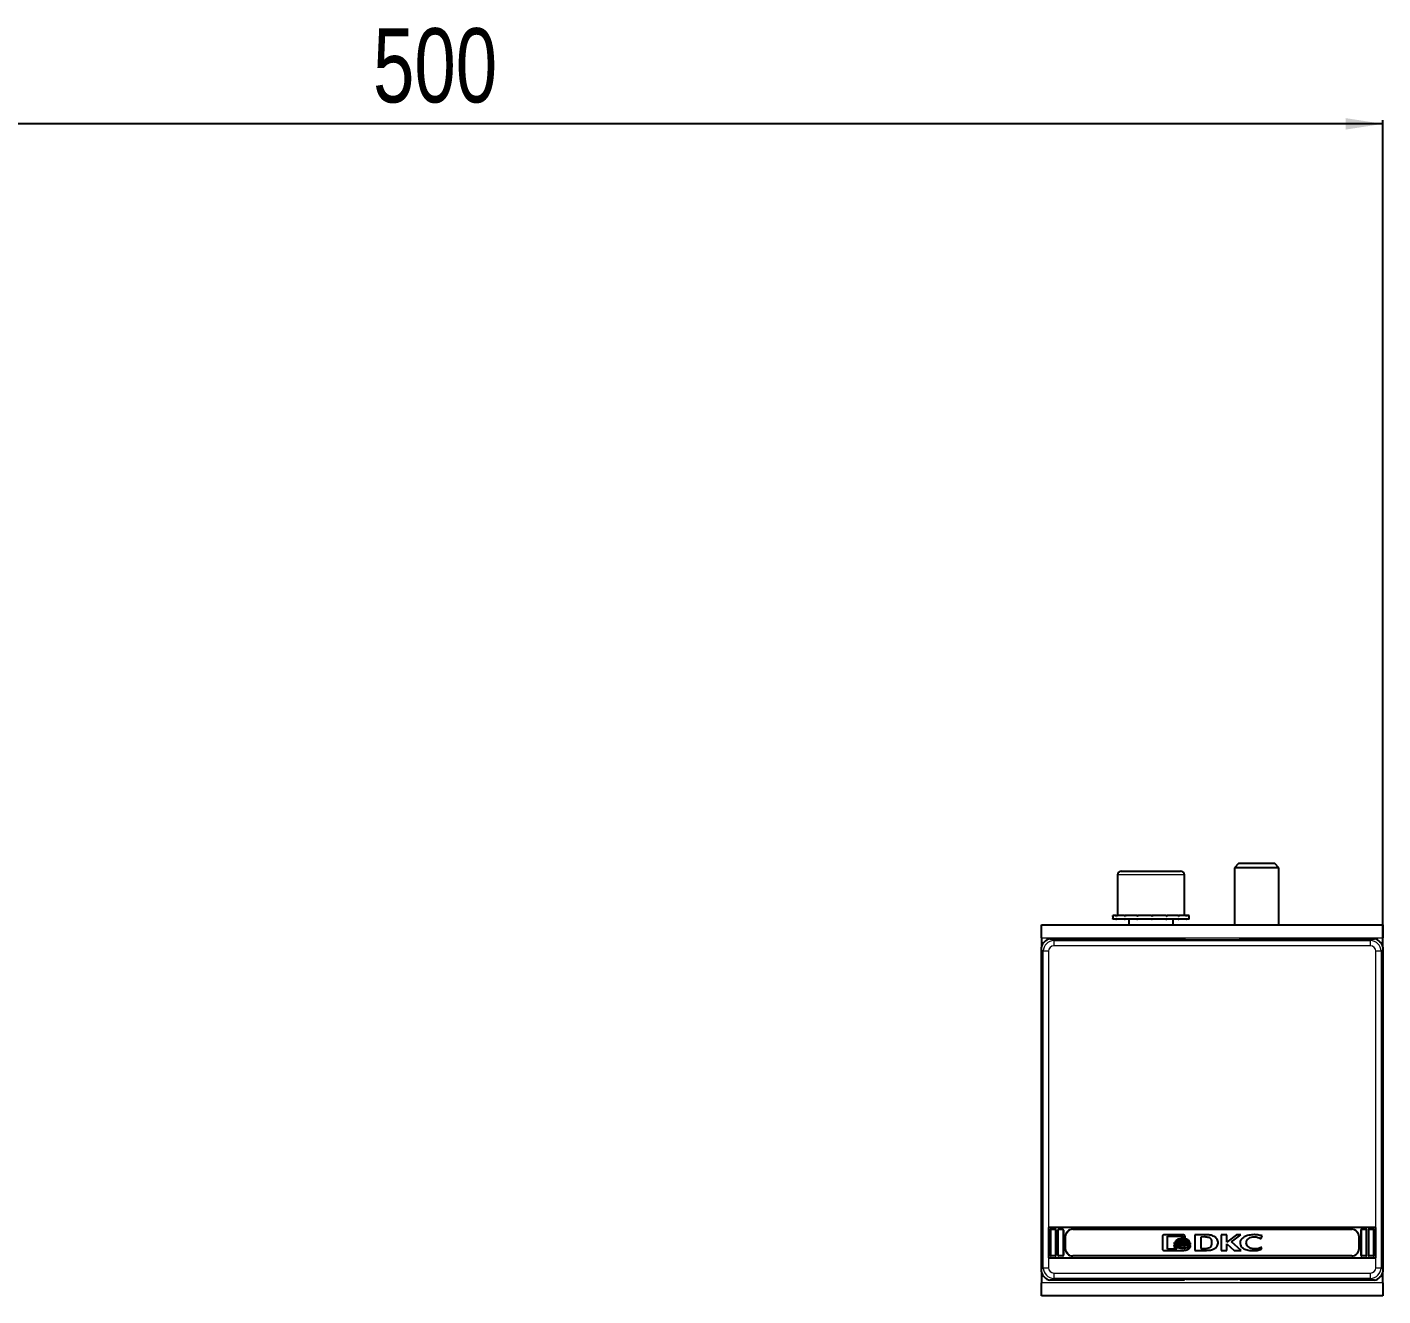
# Model space of a CAD drawing. Header units: millimetres. Extents: x -438 to 2519, y -570 to 591.
# Drawn here: x -68.8 to 296.6, y 194.9 to 536.9 of the extents above; entities that cross this region are included whole.
import ezdxf

# ---------------------------------------------------------------- set-up
doc = ezdxf.new("R2010")
doc.units = ezdxf.units.MM
doc.layers.add('FORMAT', color=7, linetype='Continuous')
doc.styles.add('SLDTEXTSTYLE0', font='TXT', dxfattribs={"width": 0.75})
doc.dimstyles.new('SLDDIMSTYLE0', dxfattribs={"dimtxt": 20, "dimasz": 10, "dimexe": 0, "dimexo": 0.0625, "dimgap": 5, "dimtad": 2, "dimdec": 1, "dimrnd": 1e-09, "dimzin": 12, "dimdsep": 46, "dimtxsty": 'SLDTEXTSTYLE0', "dimsah": 1, "dimcen": 0.09, "dimadec": 0, "dimazin": 3, "dimtfac": 1, "dimtofl": 0, "dimtmove": 0, "dimatfit": 3, "dimfxl": 0, "dimfrac": 2, "dimtolj": 1, "dimtzin": 12, "dimarcsym": 0})

# ---------------------------------------------------------------- blocks, each defined once
blk = doc.blocks.new('_D_3')
at = {"layer": 'FORMAT'}
for p, q in [((-203.42, 288.93), (-203.42, 511.86)), ((296.58, 288.93), (296.58, 511.86)), ((296.58, 510.86), (-203.42, 510.86))]:
    blk.add_line(p, q, dxfattribs=at)
for points in [[(-203.42, 510.86), (-193.42, 509.32), (-193.42, 512.4)], [(296.58, 510.86), (286.58, 512.4), (286.58, 509.32)]]:
    blk.add_solid(points, dxfattribs=at)
at = {"layer": 'FORMAT', "insert": (24.41, 536.64), "char_height": 20, "attachment_point": 1, "style": 'SLDTEXTSTYLE0'}
blk.add_mtext('500', dxfattribs=at)

msp = doc.modelspace()

# ---------------------------------------------------------------- linework, layer by layer
at = {"color": 7, "linetype": 'Continuous', "lineweight": 25}
for p, q in [((257.65, 311.45), (256.58, 310.37)), ((267.5, 311.45), (257.65, 311.45)), ((268.58, 310.37), (267.5, 311.45)), ((225.08, 308.45), (225.08, 297.45)), ((226.08, 309.45), (234.52, 309.45)), ((234.52, 309.45), (242.08, 309.45)), ((243.08, 297.45), (243.08, 308.45)), ((256.58, 310.37), (256.58, 294.95)), ((268.58, 310.37), (256.58, 310.37)), ((268.58, 294.95), (268.58, 310.37)), ((223.83, 297.45), (223.83, 296.45)), ((223.83, 297.45), (223.83, 297.2)), ((224.65, 297.45), (223.83, 297.45)), ((223.83, 297.45), (223.83, 297.45)), ((223.83, 296.45), (223.83, 296.7)), ((224.65, 296.45), (223.83, 296.45)), ((223.83, 296.45), (223.83, 296.45)), ((224.65, 297.45), (224.75, 297.45)), ((224.65, 296.45), (224.75, 296.45)), ((224.75, 297.45), (224.75, 297.2)), ((226.9, 297.45), (224.75, 297.45)), ((224.75, 296.45), (224.75, 296.7)), ((226.9, 296.45), (224.75, 296.45)), ((226.9, 297.45), (227.08, 297.45)), ((226.9, 296.45), (227.08, 296.45)), ((227.08, 297.45), (227.08, 297.2)), ((230.25, 297.45), (227.08, 297.45)), ((227.08, 296.45), (227.08, 296.7)), ((230.25, 296.45), (227.08, 296.45)), ((228.08, 296.45), (228.08, 294.95)), ((230.25, 297.45), (230.48, 297.45)), ((230.25, 296.45), (230.48, 296.45)), ((230.48, 297.45), (230.48, 297.2)), ((234.18, 297.45), (230.48, 297.45)), ((230.48, 296.45), (230.48, 296.7)), ((234.18, 296.45), (230.48, 296.45)), ((234.18, 297.45), (234.26, 297.45)), ((234.18, 296.45), (234.34, 296.45)), ((234.34, 296.45), (234.43, 296.45)), ((234.38, 297.45), (234.43, 297.45)), ((234.43, 297.45), (234.43, 297.2)), ((238.09, 297.45), (234.43, 297.45)), ((234.43, 296.45), (234.43, 296.7)), ((238.09, 296.45), (234.43, 296.45)), ((238.09, 297.45), (238.32, 297.45)), ((238.09, 296.45), (238.32, 296.45)), ((238.32, 297.45), (238.32, 297.2)), ((241.4, 297.45), (238.32, 297.45)), ((238.32, 296.45), (238.32, 296.7)), ((241.4, 296.45), (238.32, 296.45)), ((240.08, 294.95), (240.08, 296.45)), ((241.4, 297.45), (241.57, 297.45)), ((241.4, 296.45), (241.57, 296.45)), ((241.57, 297.45), (241.57, 297.2)), ((243.59, 297.45), (241.57, 297.45)), ((241.57, 296.45), (241.57, 296.7)), ((243.59, 296.45), (241.57, 296.45)), ((243.59, 297.45), (243.68, 297.45)), ((243.59, 296.45), (243.68, 296.45)), ((243.68, 297.45), (243.68, 297.2)), ((244.33, 297.45), (243.68, 297.45)), ((243.68, 296.45), (243.68, 296.7)), ((244.33, 296.45), (243.68, 296.45)), ((244.33, 296.45), (244.33, 297.45)), ((204.58, 291.45), (204.58, 294.95)), ((204.58, 294.95), (296.58, 294.95)), ((296.58, 294.95), (296.58, 291.45)), ((204.58, 291.45), (204.58, 288.92)), ((204.58, 288.3), (204.58, 288.92)), ((206.85, 291.2), (207.48, 291.2)), ((207.48, 291.2), (243.08, 291.2)), ((243.08, 291.2), (243.08, 291.06)), ((243.58, 290.93), (257.58, 290.93)), ((258.08, 291.06), (258.08, 291.2)), ((258.08, 291.2), (293.68, 291.2)), ((293.68, 291.2), (294.3, 291.2)), ((296.58, 288.92), (296.58, 291.45)), ((296.58, 288.92), (296.58, 288.3)), ((204.58, 202.1), (204.58, 288.3)), ((296.58, 288.3), (296.58, 202.1)), ((294.68, 213.4), (206.48, 213.4)), ((206.48, 213.4), (206.48, 205.2)), ((206.98, 205.9), (206.98, 212.7)), ((207.18, 212.9), (208.28, 212.9)), ((208.48, 212.7), (208.48, 205.9)), ((208.98, 205.9), (208.98, 212.7)), ((209.18, 212.9), (210.28, 212.9)), ((210.48, 212.7), (210.48, 205.9)), ((212.98, 212.9), (288.18, 212.9)), ((290.68, 212.7), (290.68, 205.9)), ((290.88, 212.9), (291.98, 212.9)), ((292.18, 205.9), (292.18, 212.7)), ((292.68, 212.7), (292.68, 205.9)), ((292.88, 212.9), (293.98, 212.9)), ((294.18, 205.9), (294.18, 212.7)), ((294.68, 205.2), (294.68, 213.4)), ((210.98, 207.7), (210.98, 210.9)), ((237.15, 210.96), (237.15, 207.64)), ((242.83, 211.4), (237.59, 211.4)), ((238.56, 211.07), (242.74, 211.07)), ((238.56, 207.53), (238.56, 211.07)), ((240.3, 209.38), (240.3, 208.93)), ((240.3, 208.67), (240.3, 208.2)), ((242.74, 211.07), (242.74, 210.68)), ((242.74, 210.68), (243.26, 210.68)), ((243.26, 210.68), (243.26, 210.96)), ((244.75, 208.83), (244.75, 209.28)), ((244.75, 208.1), (244.75, 208.57)), ((248.72, 211.42), (245.9, 211.4)), ((245.9, 211.4), (245.9, 207.2)), ((248.52, 210.83), (247.48, 210.82)), ((247.48, 210.82), (247.48, 207.72)), ((253, 211.4), (253, 207.2)), ((254.49, 211.4), (253, 211.4)), ((254.49, 209.43), (254.49, 211.4)), ((257.16, 211.4), (254.49, 209.43)), ((254.51, 208.96), (256.52, 207.2)), ((254.51, 207.2), (254.51, 208.96)), ((255.76, 209.54), (258.29, 211.4)), ((258.35, 207.2), (255.76, 209.54)), ((258.29, 211.4), (257.16, 211.4)), ((263.56, 210.38), (263.75, 210.38)), ((263.75, 210.38), (264.01, 211.1)), ((290.18, 207.7), (290.18, 210.9)), ((206.48, 205.2), (294.68, 205.2)), ((208.28, 205.7), (207.18, 205.7)), ((210.28, 205.7), (209.18, 205.7)), ((288.18, 205.7), (212.98, 205.7)), ((237.59, 207.2), (242.83, 207.2)), ((241.02, 207.52), (238.56, 207.53)), ((245.9, 207.2), (248.58, 207.21)), ((247.48, 207.72), (248.43, 207.73)), ((248.58, 207.21), (248.59, 207.21)), ((248.59, 207.21), (248.61, 207.21)), ((253, 207.2), (254.51, 207.2)), ((256.52, 207.2), (258.35, 207.2)), ((263.74, 207.43), (263.93, 207.97)), ((263.93, 207.97), (263.77, 207.97)), ((291.98, 205.7), (290.88, 205.7)), ((293.98, 205.7), (292.88, 205.7)), ((204.58, 201.47), (204.58, 202.1)), ((204.58, 201.47), (204.58, 198.45)), ((296.58, 202.1), (296.58, 201.47)), ((296.58, 198.45), (296.58, 201.47)), ((204.58, 194.95), (204.58, 198.45)), ((207.48, 199.2), (206.85, 199.2)), ((243.08, 199.2), (207.48, 199.2)), ((243.08, 199.2), (243.08, 199.33)), ((243.58, 199.47), (257.58, 199.47)), ((258.08, 199.33), (258.08, 199.2)), ((293.68, 199.2), (258.08, 199.2)), ((294.3, 199.2), (293.68, 199.2)), ((296.58, 198.45), (296.58, 194.95)), ((296.58, 194.95), (204.58, 194.95))]:
    msp.add_line(p, q, dxfattribs=at)
at = {"color": 8, "linetype": 'Continuous', "lineweight": 18}
for p, q in [((234.57, 308.45), (225.08, 308.45)), ((243.08, 308.45), (234.57, 308.45)), ((204.58, 291.45), (296.58, 291.45)), ((207.48, 291.2), (207.93, 290.74)), ((207.93, 290.74), (207.93, 289.3)), ((207.93, 290.74), (293.23, 290.74)), ((293.23, 289.3), (207.93, 289.3)), ((293.23, 290.74), (293.68, 291.2)), ((293.23, 289.3), (293.23, 290.74)), ((205.03, 287.85), (204.58, 288.3)), ((206.48, 287.85), (205.03, 287.85)), ((205.03, 202.55), (205.03, 287.85)), ((206.48, 287.85), (206.48, 213.4)), ((294.68, 213.4), (294.68, 287.85)), ((296.13, 287.85), (294.68, 287.85)), ((296.58, 288.3), (296.13, 287.85)), ((296.13, 287.85), (296.13, 202.55)), ((206.98, 212.7), (207.08, 212.7)), ((206.98, 205.9), (206.98, 212.7)), ((206.98, 212.7), (206.98, 212.7)), ((207.08, 212.7), (207.08, 205.9)), ((207.18, 212.8), (207.18, 212.9)), ((207.18, 212.9), (208.28, 212.9)), ((207.18, 212.9), (207.18, 212.9)), ((208.28, 212.8), (207.18, 212.8)), ((208.28, 212.8), (208.28, 212.9)), ((208.28, 212.9), (208.28, 212.9)), ((208.38, 212.7), (208.48, 212.7)), ((208.38, 205.9), (208.38, 212.7)), ((208.48, 212.7), (208.48, 205.9)), ((208.48, 212.7), (208.48, 212.7)), ((208.98, 212.7), (209.08, 212.7)), ((208.98, 205.9), (208.98, 212.7)), ((208.98, 212.7), (208.98, 212.7)), ((209.08, 212.7), (209.08, 205.9)), ((209.18, 212.8), (209.18, 212.9)), ((209.18, 212.9), (210.28, 212.9)), ((209.18, 212.9), (209.18, 212.9)), ((210.28, 212.8), (209.18, 212.8)), ((210.28, 212.8), (210.28, 212.9)), ((210.28, 212.9), (210.28, 212.9)), ((210.38, 205.9), (210.38, 212.7)), ((210.38, 212.7), (210.48, 212.7)), ((210.48, 212.7), (210.48, 205.9)), ((210.48, 212.7), (210.48, 212.7)), ((212.98, 212.9), (288.18, 212.9)), ((212.98, 212.8), (212.98, 212.9)), ((212.98, 212.9), (212.98, 212.9)), ((288.18, 212.8), (212.98, 212.8)), ((288.18, 212.9), (288.18, 212.8)), ((288.18, 212.9), (288.18, 212.9)), ((290.68, 212.7), (290.78, 212.7)), ((290.68, 205.9), (290.68, 212.7)), ((290.68, 212.7), (290.68, 212.7)), ((290.78, 212.7), (290.78, 205.9)), ((290.88, 212.9), (290.88, 212.8)), ((290.88, 212.9), (291.98, 212.9)), ((290.88, 212.9), (290.88, 212.9)), ((291.98, 212.8), (290.88, 212.8)), ((291.98, 212.9), (291.98, 212.8)), ((291.98, 212.9), (291.98, 212.9)), ((292.08, 205.9), (292.08, 212.7)), ((292.08, 212.7), (292.18, 212.7)), ((292.18, 212.7), (292.18, 205.9)), ((292.18, 212.7), (292.18, 212.7)), ((292.68, 205.9), (292.68, 212.7)), ((292.78, 212.7), (292.68, 212.7)), ((292.68, 212.7), (292.68, 212.7)), ((292.78, 212.7), (292.78, 205.9)), ((292.88, 212.8), (292.88, 212.9)), ((292.88, 212.9), (293.98, 212.9)), ((292.88, 212.9), (292.88, 212.9)), ((293.98, 212.8), (292.88, 212.8)), ((293.98, 212.8), (293.98, 212.9)), ((293.98, 212.9), (293.98, 212.9)), ((294.08, 205.9), (294.08, 212.7)), ((294.18, 212.7), (294.08, 212.7)), ((294.18, 212.7), (294.18, 205.9)), ((294.18, 212.7), (294.18, 212.7)), ((210.98, 207.7), (210.98, 210.9)), ((211.08, 210.9), (210.98, 210.9)), ((210.98, 210.9), (210.98, 210.9)), ((211.08, 210.9), (211.08, 207.7)), ((290.08, 207.7), (290.08, 210.9)), ((290.18, 210.9), (290.08, 210.9)), ((290.18, 210.9), (290.18, 207.7)), ((290.18, 210.9), (290.18, 210.9)), ((206.48, 205.2), (206.48, 202.55)), ((206.98, 205.9), (207.08, 205.9)), ((206.98, 205.9), (206.98, 205.9)), ((207.18, 205.8), (208.28, 205.8)), ((207.18, 205.7), (207.18, 205.8)), ((208.28, 205.7), (207.18, 205.7)), ((207.18, 205.7), (207.18, 205.7)), ((208.28, 205.7), (208.28, 205.8)), ((208.28, 205.7), (208.28, 205.7)), ((208.38, 205.9), (208.48, 205.9)), ((208.48, 205.9), (208.48, 205.9)), ((208.98, 205.9), (209.08, 205.9)), ((208.98, 205.9), (208.98, 205.9)), ((209.18, 205.8), (210.28, 205.8)), ((209.18, 205.7), (209.18, 205.8)), ((210.28, 205.7), (209.18, 205.7)), ((209.18, 205.7), (209.18, 205.7)), ((210.28, 205.7), (210.28, 205.8)), ((210.28, 205.7), (210.28, 205.7)), ((210.38, 205.9), (210.48, 205.9)), ((210.48, 205.9), (210.48, 205.9)), ((211.08, 207.7), (210.98, 207.7)), ((210.98, 207.7), (210.98, 207.7)), ((212.98, 205.8), (288.18, 205.8)), ((212.98, 205.8), (212.98, 205.7)), ((288.18, 205.7), (212.98, 205.7)), ((212.98, 205.7), (212.98, 205.7)), ((288.18, 205.7), (288.18, 205.8)), ((288.18, 205.7), (288.18, 205.7)), ((290.18, 207.7), (290.08, 207.7)), ((290.18, 207.7), (290.18, 207.7)), ((290.68, 205.9), (290.78, 205.9)), ((290.68, 205.9), (290.68, 205.9)), ((290.88, 205.8), (291.98, 205.8)), ((290.88, 205.8), (290.88, 205.7)), ((291.98, 205.7), (290.88, 205.7)), ((290.88, 205.7), (290.88, 205.7)), ((291.98, 205.8), (291.98, 205.7)), ((291.98, 205.7), (291.98, 205.7)), ((292.08, 205.9), (292.18, 205.9)), ((292.18, 205.9), (292.18, 205.9)), ((292.78, 205.9), (292.68, 205.9)), ((292.68, 205.9), (292.68, 205.9)), ((292.88, 205.8), (293.98, 205.8)), ((292.88, 205.7), (292.88, 205.8)), ((293.98, 205.7), (292.88, 205.7)), ((292.88, 205.7), (292.88, 205.7)), ((293.98, 205.7), (293.98, 205.8)), ((293.98, 205.7), (293.98, 205.7)), ((294.18, 205.9), (294.08, 205.9)), ((294.18, 205.9), (294.18, 205.9)), ((294.68, 202.55), (294.68, 205.2)), ((204.58, 202.1), (205.03, 202.55)), ((205.03, 202.55), (206.48, 202.55)), ((207.93, 201.1), (293.23, 201.1)), ((207.93, 201.1), (207.93, 199.65)), ((293.23, 199.65), (293.23, 201.1)), ((294.68, 202.55), (296.13, 202.55)), ((296.13, 202.55), (296.58, 202.1)), ((296.58, 198.45), (204.58, 198.45)), ((207.93, 199.65), (207.48, 199.2)), ((293.23, 199.65), (207.93, 199.65)), ((293.68, 199.2), (293.23, 199.65))]:
    msp.add_line(p, q, dxfattribs=at)
at = {"color": 7, "linetype": 'Continuous', "lineweight": 25}
for centre, radius, start, end in [((226.08, 308.45), 1, 90, 180), ((242.08, 308.45), 1, 0, 90), ((207.18, 212.7), 0.2, 90, 180), ((208.28, 212.7), 0.2, 360, 90), ((209.18, 212.7), 0.2, 90, 180), ((210.28, 212.7), 0.2, 360, 90), ((212.98, 210.9), 2, 90, 180), ((288.18, 210.9), 2, 0, 90), ((290.88, 212.7), 0.2, 90, 180), ((291.98, 212.7), 0.2, 0, 90), ((292.88, 212.7), 0.2, 90, 180), ((293.98, 212.7), 0.2, 0, 90), ((207.18, 205.9), 0.2, 180, 270), ((208.28, 205.9), 0.2, 270, 360), ((209.18, 205.9), 0.2, 180, 270), ((210.28, 205.9), 0.2, 270, 360), ((212.98, 207.7), 2, 180, 270), ((288.18, 207.7), 2, 270, 0), ((290.88, 205.9), 0.2, 180, 270), ((291.98, 205.9), 0.2, 270, 0), ((292.88, 205.9), 0.2, 180, 270), ((293.98, 205.9), 0.2, 270, 0)]:
    msp.add_arc(centre, radius, start, end, dxfattribs=at)
at = {"color": 8, "linetype": 'Continuous', "lineweight": 18}
for centre, radius, start, end in [((207.18, 212.7), 0.198, 90, 180), ((207.18, 212.7), 0.0982, 90, 180), ((208.28, 212.7), 0.198, 360, 90), ((208.28, 212.7), 0.0982, 0, 90), ((209.18, 212.7), 0.198, 90, 180), ((209.18, 212.7), 0.0982, 90, 180), ((210.28, 212.7), 0.198, 360, 90), ((210.28, 212.7), 0.0982, 360, 90), ((212.98, 210.9), 2, 90, 180), ((212.98, 210.9), 1.9, 90, 180), ((288.18, 210.9), 2, 0, 90), ((288.18, 210.9), 1.9, 0, 90), ((290.88, 212.7), 0.198, 90, 180), ((290.88, 212.7), 0.0982, 90, 180), ((291.98, 212.7), 0.198, 0, 90), ((291.98, 212.7), 0.0982, 0, 90), ((292.88, 212.7), 0.198, 90, 180), ((292.88, 212.7), 0.0982, 90, 180), ((293.98, 212.7), 0.198, 0, 90), ((293.98, 212.7), 0.0982, 0, 90), ((207.18, 205.9), 0.198, 180, 270), ((207.18, 205.9), 0.0982, 180, 270), ((208.28, 205.9), 0.0982, 270, 360), ((208.28, 205.9), 0.198, 270, 360), ((209.18, 205.9), 0.198, 180, 270), ((209.18, 205.9), 0.0982, 180, 270), ((210.28, 205.9), 0.0982, 270, 0), ((210.28, 205.9), 0.198, 270, 360), ((212.98, 207.7), 2, 180, 270), ((212.98, 207.7), 1.9, 180, 270), ((288.18, 207.7), 1.9, 270, 0), ((288.18, 207.7), 2, 270, 0), ((290.88, 205.9), 0.198, 180, 270), ((290.88, 205.9), 0.0982, 180, 270), ((291.98, 205.9), 0.0982, 270, 0), ((291.98, 205.9), 0.198, 270, 0), ((292.88, 205.9), 0.198, 180, 270), ((292.88, 205.9), 0.0982, 180, 270), ((293.98, 205.9), 0.0982, 270, 0), ((293.98, 205.9), 0.198, 270, 0)]:
    msp.add_arc(centre, radius, start, end, dxfattribs=at)
at = {"color": 7, "linetype": 'Continuous', "lineweight": 25}
for centre, major_axis, ratio, start_param, end_param in [((207.63, 288.15), (2.27, -2.27), 0.935113, 2.575748, 3.707437), ((243.58, 291.06), (0.5, 0), 0.267949, 3.141593, 4.712389), ((257.58, 291.06), (0.5, 0), 0.267949, 4.712389, 6.283185), ((293.53, 288.15), (-2.27, -2.27), 0.935113, 2.575748, 3.707437), ((207.63, 202.25), (2.27, 2.27), 0.935113, 2.575748, 3.707437), ((293.53, 202.25), (-2.27, 2.27), 0.935113, 2.575748, 3.707437), ((243.58, 199.33), (0.5, 0), 0.267949, 1.570796, 3.141593), ((257.58, 199.33), (0.5, 0), 0.267949, 0, 1.570796)]:
    msp.add_ellipse(centre, major_axis=major_axis, ratio=ratio, start_param=start_param, end_param=end_param, dxfattribs=at)
at = {"color": 8, "linetype": 'Continuous', "lineweight": 18}
for centre, major_axis, ratio, start_param, end_param in [((208.03, 287.74), (2.13, -2.13), 0.997754, 2.389713, 3.893472), ((208.03, 287.74), (1.13, -1.13), 0.935113, 2.389713, 3.893472), ((293.12, 287.74), (2.13, 2.13), 0.997754, 5.531306, 7.035065), ((293.12, 287.74), (-1.13, -1.13), 0.935113, 2.389713, 3.893472), ((208.03, 202.65), (2.13, 2.13), 0.997754, 2.389713, 3.893472), ((208.03, 202.65), (1.13, 1.13), 0.935113, 2.389713, 3.893472), ((293.12, 202.65), (-1.13, 1.13), 0.935113, 2.389713, 3.893472), ((293.12, 202.65), (-2.13, 2.13), 0.997754, 2.389713, 3.893472)]:
    msp.add_ellipse(centre, major_axis=major_axis, ratio=ratio, start_param=start_param, end_param=end_param, dxfattribs=at)
at = {"color": 7, "linetype": 'Continuous', "lineweight": 25}
for points, knots in [([(223.83, 297.2), (223.83, 297.24), (223.83, 297.3), (223.83, 297.38), (223.83, 297.43), (223.83, 297.45)], [0, 0, 0, 0, 0.499981, 0.749988, 1, 1, 1, 1]), ([(223.83, 296.45), (223.83, 296.47), (223.83, 296.51), (223.83, 296.59), (223.83, 296.66), (223.83, 296.7)], [0, 0, 0, 0, 0.25014, 0.50028, 1, 1, 1, 1]), ([(224.75, 297.2), (224.73, 297.24), (224.7, 297.3), (224.67, 297.38), (224.66, 297.43), (224.65, 297.45)], [0, 0, 0, 0, 0.499981, 0.749988, 1, 1, 1, 1]), ([(224.65, 296.45), (224.66, 296.47), (224.67, 296.51), (224.7, 296.59), (224.73, 296.66), (224.75, 296.7)], [0, 0, 0, 0, 0.25014, 0.50028, 1, 1, 1, 1]), ([(227.08, 297.2), (227.05, 297.24), (227.01, 297.3), (226.95, 297.38), (226.92, 297.43), (226.9, 297.45)], [0, 0, 0, 0, 0.499981, 0.749988, 1, 1, 1, 1]), ([(226.9, 296.45), (226.92, 296.47), (226.95, 296.51), (227.01, 296.59), (227.05, 296.66), (227.08, 296.7)], [0, 0, 0, 0, 0.25014, 0.50028, 1, 1, 1, 1]), ([(230.48, 297.2), (230.44, 297.24), (230.38, 297.3), (230.31, 297.38), (230.27, 297.43), (230.25, 297.45)], [0, 0, 0, 0, 0.499981, 0.749988, 1, 1, 1, 1]), ([(230.25, 296.45), (230.27, 296.47), (230.31, 296.51), (230.38, 296.59), (230.44, 296.66), (230.48, 296.7)], [0, 0, 0, 0, 0.25014, 0.50028, 1, 1, 1, 1]), ([(234.43, 297.2), (234.39, 297.24), (234.32, 297.3), (234.24, 297.38), (234.2, 297.43), (234.18, 297.45)], [0, 0, 0, 0, 0.499981, 0.749988, 1, 1, 1, 1]), ([(234.18, 296.45), (234.2, 296.47), (234.24, 296.51), (234.32, 296.59), (234.39, 296.66), (234.43, 296.7)], [0, 0, 0, 0, 0.25014, 0.50028, 1, 1, 1, 1]), ([(234.43, 297.2), (234.41, 297.27), (234.38, 297.4), (234.35, 297.43), (234.34, 297.45)], [0, 0, 0, 0, 0.5617942, 1, 1, 1, 1]), ([(234.43, 296.7), (234.41, 296.62), (234.38, 296.49), (234.35, 296.46), (234.34, 296.45)], [0, 0, 0, 0, 0.561794, 1, 1, 1, 1]), ([(238.32, 297.2), (238.28, 297.24), (238.23, 297.3), (238.15, 297.38), (238.11, 297.43), (238.09, 297.45)], [0, 0, 0, 0, 0.499981, 0.749988, 1, 1, 1, 1]), ([(238.09, 296.45), (238.11, 296.47), (238.15, 296.51), (238.23, 296.59), (238.28, 296.66), (238.32, 296.7)], [0, 0, 0, 0, 0.25014, 0.50028, 1, 1, 1, 1]), ([(241.57, 297.2), (241.54, 297.24), (241.5, 297.3), (241.44, 297.38), (241.41, 297.43), (241.4, 297.45)], [0, 0, 0, 0, 0.499981, 0.749988, 1, 1, 1, 1]), ([(241.4, 296.45), (241.41, 296.47), (241.44, 296.51), (241.5, 296.59), (241.54, 296.66), (241.57, 296.7)], [0, 0, 0, 0, 0.25014, 0.50028, 1, 1, 1, 1]), ([(243.68, 297.2), (243.66, 297.24), (243.64, 297.3), (243.61, 297.38), (243.59, 297.43), (243.59, 297.45)], [0, 0, 0, 0, 0.499981, 0.749988, 1, 1, 1, 1]), ([(243.59, 296.45), (243.59, 296.47), (243.61, 296.51), (243.64, 296.59), (243.66, 296.66), (243.68, 296.7)], [0, 0, 0, 0, 0.25014, 0.50028, 1, 1, 1, 1]), ([(237.59, 211.4), (237.52, 211.39), (237.39, 211.37), (237.25, 211.26), (237.17, 211.11), (237.16, 211.01), (237.15, 210.96)], [0, 0, 0, 0, 0.281303, 0.555629, 0.773878, 1, 1, 1, 1]), ([(242.55, 208.38), (242.26, 208.4), (241.7, 208.43), (241.02, 208.67), (240.53, 208.98), (240.37, 209.26), (240.3, 209.38)], [0, 0, 0, 0, 0.341641, 0.638783, 0.834973, 1, 1, 1, 1]), ([(240.3, 208.93), (240.36, 208.83), (240.48, 208.6), (240.82, 208.34), (241.49, 208.02), (242.1, 207.97), (242.55, 207.93)], [0, 0, 0, 0, 0.1387199, 0.2989569, 0.4835699, 1, 1, 1, 1]), ([(242.55, 207.67), (242.26, 207.69), (241.7, 207.72), (241.02, 207.96), (240.53, 208.27), (240.37, 208.54), (240.3, 208.67)], [0, 0, 0, 0, 0.34171, 0.638876, 0.835038, 1, 1, 1, 1]), ([(242.55, 210.45), (242.3, 210.43), (241.83, 210.4), (241.25, 210.17), (240.83, 209.88), (240.68, 209.63), (240.61, 209.51)], [0, 0, 0, 0, 0.32886, 0.621368, 0.822445, 1, 1, 1, 1]), ([(240.61, 209.51), (240.63, 209.48), (240.65, 209.42), (240.69, 209.36), (240.71, 209.34)], [0, 0, 0, 0, 0.556647, 1, 1, 1, 1]), ([(240.71, 209.34), (240.81, 209.46), (241.05, 209.72), (241.68, 210.03), (242.21, 210.07), (242.55, 210.1)], [0, 0, 0, 0, 0.235625, 0.507433, 1, 1, 1, 1]), ([(242.55, 209.9), (242.16, 209.86), (241.63, 209.81), (241.05, 209.5), (240.87, 209.32), (240.78, 209.24)], [0, 0, 0, 0, 0.607099, 0.813781, 1, 1, 1, 1]), ([(240.78, 209.24), (240.81, 209.21), (240.87, 209.15), (240.94, 209.1), (240.97, 209.07)], [0, 0, 0, 0, 0.548878, 1, 1, 1, 1]), ([(240.97, 209.07), (241.22, 209.23), (241.71, 209.52), (242.28, 209.55), (242.55, 209.56)], [0, 0, 0, 0, 0.5210892, 1, 1, 1, 1]), ([(242.55, 209.34), (242.25, 209.33), (241.75, 209.29), (241.31, 209.07), (241.13, 208.97)], [0, 0, 0, 0, 0.591571, 1, 1, 1, 1]), ([(241.13, 208.97), (241.19, 208.94), (241.31, 208.88), (241.44, 208.84), (241.5, 208.82)], [0, 0, 0, 0, 0.5418477, 1, 1, 1, 1]), ([(241.5, 208.82), (241.69, 208.88), (242.03, 208.98), (242.39, 209), (242.55, 209)], [0, 0, 0, 0, 0.540329, 1, 1, 1, 1]), ([(244.5, 209.48), (244.45, 209.58), (244.34, 209.8), (244.04, 210.04), (243.47, 210.36), (242.94, 210.41), (242.55, 210.45)], [0, 0, 0, 0, 0.149079, 0.314363, 0.498773, 1, 1, 1, 1]), ([(242.55, 210.1), (242.78, 210.09), (243.2, 210.07), (243.74, 209.88), (244.16, 209.63), (244.33, 209.42), (244.41, 209.32)], [0, 0, 0, 0, 0.322978, 0.614423, 0.818337, 1, 1, 1, 1]), ([(244.32, 209.23), (244.21, 209.34), (243.97, 209.57), (243.36, 209.83), (242.87, 209.88), (242.55, 209.9)], [0, 0, 0, 0, 0.239541, 0.512395, 1, 1, 1, 1]), ([(242.55, 209.56), (242.89, 209.54), (243.46, 209.5), (243.94, 209.2), (244.14, 209.07)], [0, 0, 0, 0, 0.598426, 1, 1, 1, 1]), ([(243.97, 208.97), (243.73, 209.09), (243.28, 209.31), (242.79, 209.33), (242.55, 209.34)], [0, 0, 0, 0, 0.528395, 1, 1, 1, 1]), ([(244.75, 209.28), (244.69, 209.18), (244.54, 208.98), (244.2, 208.75), (243.55, 208.46), (242.97, 208.41), (242.55, 208.38)], [0, 0, 0, 0, 0.141525, 0.304329, 0.489562, 1, 1, 1, 1]), ([(242.55, 209), (242.76, 208.99), (243.11, 208.98), (243.45, 208.87), (243.59, 208.82)], [0, 0, 0, 0, 0.579402, 1, 1, 1, 1]), ([(242.55, 207.93), (242.83, 207.95), (243.35, 207.98), (244.01, 208.19), (244.49, 208.47), (244.67, 208.72), (244.75, 208.83)], [0, 0, 0, 0, 0.33644, 0.632575, 0.831337, 1, 1, 1, 1]), ([(244.75, 208.57), (244.69, 208.47), (244.54, 208.26), (244.2, 208.04), (243.55, 207.74), (242.97, 207.7), (242.55, 207.67)], [0, 0, 0, 0, 0.141571, 0.304387, 0.489612, 1, 1, 1, 1]), ([(243.26, 210.96), (243.26, 211.02), (243.24, 211.15), (243.12, 211.3), (242.98, 211.38), (242.88, 211.39), (242.83, 211.4)], [0, 0, 0, 0, 0.285248, 0.560563, 0.777151, 1, 1, 1, 1]), ([(243.59, 208.82), (243.67, 208.84), (243.8, 208.89), (243.92, 208.95), (243.97, 208.97)], [0, 0, 0, 0, 0.575396, 1, 1, 1, 1]), ([(244.14, 209.07), (244.17, 209.1), (244.24, 209.15), (244.3, 209.21), (244.32, 209.23)], [0, 0, 0, 0, 0.569699, 1, 1, 1, 1]), ([(244.41, 209.32), (244.43, 209.35), (244.46, 209.4), (244.49, 209.45), (244.5, 209.48)], [0, 0, 0, 0, 0.564632, 1, 1, 1, 1]), ([(248.43, 207.73), (248.7, 207.74), (249.21, 207.75), (249.83, 207.9), (250.19, 208.18), (250.38, 208.47), (250.5, 208.85), (250.51, 209.14), (250.52, 209.3)], [0, 0, 0, 0, 0.274676, 0.503042, 0.607381, 0.716579, 0.843412, 1, 1, 1, 1]), ([(249.17, 210.78), (249.04, 210.79), (248.82, 210.82), (248.61, 210.83), (248.52, 210.83)], [0, 0, 0, 0, 0.586635, 1, 1, 1, 1]), ([(251.09, 210.98), (250.93, 211.05), (250.57, 211.22), (249.77, 211.38), (249.14, 211.4), (248.72, 211.42)], [0, 0, 0, 0, 0.216742, 0.489643, 1, 1, 1, 1]), ([(250.52, 209.3), (250.51, 209.44), (250.51, 209.68), (250.44, 210), (250.31, 210.26), (250.08, 210.5), (249.68, 210.67), (249.35, 210.74), (249.17, 210.78)], [0, 0, 0, 0, 0.176808, 0.319231, 0.43938, 0.552395, 0.749205, 1, 1, 1, 1]), ([(250.36, 207.35), (250.58, 207.42), (251, 207.55), (251.53, 207.91), (251.93, 208.36), (252.17, 208.88), (252.22, 209.45), (252.06, 210.02), (251.68, 210.57), (251.3, 210.84), (251.09, 210.98)], [0, 0, 0, 0, 0.138091, 0.265455, 0.384013, 0.496103, 0.605759, 0.71979, 0.847662, 1, 1, 1, 1]), ([(261.9, 211.45), (261.4, 211.42), (260.47, 211.37), (259.24, 210.93), (258.48, 210.36), (258.13, 209.79), (258.1, 209.5), (258.08, 209.35)], [0, 0, 0, 0, 0.315674, 0.58952, 0.813199, 0.909026, 1, 1, 1, 1]), ([(258.08, 209.35), (258.1, 209.14), (258.14, 208.7), (258.51, 208.09), (259.23, 207.56), (260.39, 207.2), (261.34, 207.16), (261.88, 207.14)], [0, 0, 0, 0, 0.130532, 0.266031, 0.423997, 0.666819, 1, 1, 1, 1]), ([(259.76, 209.25), (259.78, 209.42), (259.82, 209.76), (260.12, 210.2), (260.57, 210.57), (261.19, 210.85), (261.68, 210.88), (261.93, 210.9)], [0, 0, 0, 0, 0.165415, 0.334737, 0.516014, 0.747902, 1, 1, 1, 1]), ([(261.93, 207.6), (261.61, 207.63), (261.01, 207.69), (260.29, 208.11), (259.84, 208.65), (259.78, 209.05), (259.76, 209.25)], [0, 0, 0, 0, 0.317455, 0.60205, 0.80504, 1, 1, 1, 1]), ([(264.01, 211.1), (263.64, 211.21), (262.95, 211.42), (262.23, 211.44), (261.9, 211.45)], [0, 0, 0, 0, 0.5368, 1, 1, 1, 1]), ([(261.93, 210.9), (262.27, 210.87), (262.86, 210.82), (263.35, 210.51), (263.56, 210.38)], [0, 0, 0, 0, 0.579608, 1, 1, 1, 1]), ([(237.15, 207.64), (237.16, 207.57), (237.18, 207.44), (237.29, 207.3), (237.43, 207.21), (237.53, 207.2), (237.59, 207.2)], [0, 0, 0, 0, 0.285197, 0.560428, 0.777044, 1, 1, 1, 1]), ([(240.3, 208.2), (240.34, 208.13), (240.41, 207.97), (240.66, 207.73), (240.88, 207.6), (241.02, 207.52)], [0, 0, 0, 0, 0.244932, 0.514807, 1, 1, 1, 1]), ([(242.83, 207.2), (243.04, 207.22), (243.48, 207.27), (244.03, 207.51), (244.49, 207.77), (244.67, 208), (244.75, 208.1)], [0, 0, 0, 0, 0.289383, 0.600301, 0.822929, 1, 1, 1, 1]), ([(248.61, 207.21), (248.72, 207.21), (248.94, 207.22), (249.16, 207.23), (249.28, 207.23)], [0, 0, 0, 0, 0.486421, 1, 1, 1, 1]), ([(249.28, 207.23), (249.48, 207.24), (249.84, 207.26), (250.2, 207.32), (250.36, 207.35)], [0, 0, 0, 0, 0.55183, 1, 1, 1, 1]), ([(261.88, 207.14), (262.25, 207.16), (262.88, 207.18), (263.48, 207.36), (263.74, 207.43)], [0, 0, 0, 0, 0.5776526, 1, 1, 1, 1]), ([(263.77, 207.97), (263.45, 207.85), (262.85, 207.63), (262.22, 207.61), (261.93, 207.6)], [0, 0, 0, 0, 0.547643, 1, 1, 1, 1])]:
    msp.add_open_spline(points, degree=3, knots=knots, dxfattribs=at)

# ---------------------------------------------------------------- dimensions: what is measured, and where the dimension line sits
at = {"layer": 'FORMAT'}
dim = msp.add_linear_dim(base=(-203.42, 510.86), p1=(296.58, 288.92), p2=(-203.42, 288.92), dimstyle='SLDDIMSTYLE0', dxfattribs=at)
dim.commit()
dim.dimension.update_dxf_attribs({"geometry": '_D_3', "text_midpoint": (46.58, 510.86), "dimtype": 160})

doc.saveas('drawing.dxf')
